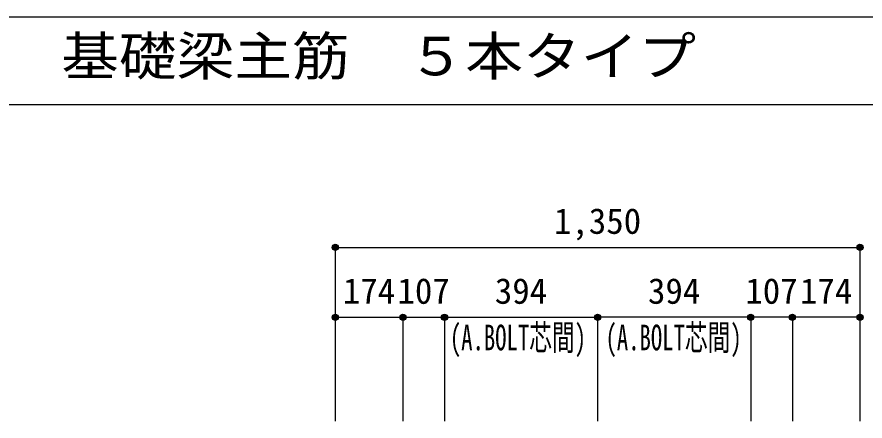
# Model space of a CAD drawing. Units: millimetres at full size, sheet at 1:30. Extents: x -5973 to 5954, y -4195 to 4201.
# Drawn here: x -942 to 1240, y 3161 to 4201 of the extents above; entities that cross this region are included whole.
import ezdxf
from ezdxf.enums import TextEntityAlignment as Align

# ---------------------------------------------------------------- set-up
doc = ezdxf.new("R2010")
doc.units = ezdxf.units.MM
doc.header["$LTSCALE"] = 30
doc.header["$PDMODE"] = 32
doc.header["$PDSIZE"] = 15
for name, color, linetype in [('0-7_文字', 4, 'Continuous'), ('0-D_寸法', 4, 'Continuous'), ('6-7_文字', 7, 'Continuous'), ('F-0_枠', 6, 'Continuous')]:
    doc.layers.add(name, color=color, linetype=linetype)
doc.styles.add('ＭＳ ゴシック', font='')
doc.styles.get('ＭＳ ゴシック').set_extended_font_data('MS Gothic')

msp = doc.modelspace()

# ---------------------------------------------------------------- linework, layer by layer
at = {"layer": '0-D_寸法'}
for p, q in [((-122.56, 3608.07), (-122.56, 3428.07)), ((-122.56, 3608.07), (-122.56, 3428.07)), ((-122.56, 3608.07), (1227.44, 3608.07)), ((-122.56, 3608.07), (1227.44, 3608.07)), ((1227.44, 3608.07), (1227.44, 3161.03)), ((-122.56, 3428.07), (51.44, 3428.07)), ((-122.56, 3428.07), (-122.56, 3161.03)), ((51.44, 3428.07), (51.44, 3161.03)), ((51.44, 3428.07), (158.44, 3428.07)), ((158.44, 3428.07), (158.44, 3161.03)), ((158.44, 3428.07), (552.44, 3428.07)), ((946.44, 3428.07), (552.44, 3428.07)), ((552.44, 3428.07), (552.44, 3161.03)), ((1053.44, 3428.07), (946.44, 3428.07)), ((946.44, 3428.07), (946.44, 3161.03)), ((1227.44, 3428.07), (1053.44, 3428.07)), ((1053.44, 3428.07), (1053.44, 3161.03)), ((1227.44, 3428.07), (1227.44, 3161.03))]:
    msp.add_line(p, q, dxfattribs=at)
for centre, radius in [((-122.56, 3608.07), 8), ((-122.56, 3608.07), 7.2), ((-122.56, 3608.07), 6.4), ((-122.56, 3608.07), 5.6), ((-122.56, 3608.07), 4.8), ((-122.56, 3608.07), 4), ((-122.56, 3608.07), 3.2), ((-122.56, 3608.07), 2.4), ((-122.56, 3608.07), 1.6), ((-122.56, 3608.07), 0.8), ((1227.44, 3608.07), 8), ((1227.44, 3608.07), 7.2), ((1227.44, 3608.07), 6.4), ((1227.44, 3608.07), 5.6), ((1227.44, 3608.07), 4.8), ((1227.44, 3608.07), 4), ((1227.44, 3608.07), 3.2), ((1227.44, 3608.07), 2.4), ((1227.44, 3608.07), 1.6), ((1227.44, 3608.07), 0.8), ((-122.56, 3428.07), 8), ((-122.56, 3428.07), 7.2), ((-122.56, 3428.07), 6.4), ((-122.56, 3428.07), 5.6), ((-122.56, 3428.07), 4.8), ((-122.56, 3428.07), 4), ((-122.56, 3428.07), 3.2), ((-122.56, 3428.07), 2.4), ((-122.56, 3428.07), 1.6), ((-122.56, 3428.07), 0.8), ((51.44, 3428.07), 8), ((51.44, 3428.07), 7.2), ((51.44, 3428.07), 6.4), ((51.44, 3428.07), 5.6), ((51.44, 3428.07), 4.8), ((51.44, 3428.07), 4), ((51.44, 3428.07), 3.2), ((51.44, 3428.07), 2.4), ((51.44, 3428.07), 1.6), ((51.44, 3428.07), 0.8), ((158.44, 3428.07), 8), ((158.44, 3428.07), 7.2), ((158.44, 3428.07), 6.4), ((158.44, 3428.07), 5.6), ((158.44, 3428.07), 4.8), ((158.44, 3428.07), 4), ((158.44, 3428.07), 3.2), ((158.44, 3428.07), 2.4), ((158.44, 3428.07), 1.6), ((158.44, 3428.07), 0.8), ((552.44, 3428.07), 8), ((552.44, 3428.07), 7.2), ((552.44, 3428.07), 6.4), ((552.44, 3428.07), 5.6), ((552.44, 3428.07), 4.8), ((552.44, 3428.07), 4), ((552.44, 3428.07), 3.2), ((552.44, 3428.07), 2.4), ((552.44, 3428.07), 1.6), ((552.44, 3428.07), 0.8), ((946.44, 3428.07), 8), ((946.44, 3428.07), 7.2), ((946.44, 3428.07), 6.4), ((946.44, 3428.07), 5.6), ((946.44, 3428.07), 4.8), ((946.44, 3428.07), 4), ((946.44, 3428.07), 3.2), ((946.44, 3428.07), 2.4), ((946.44, 3428.07), 1.6), ((946.44, 3428.07), 0.8), ((1053.44, 3428.07), 8), ((1053.44, 3428.07), 7.2), ((1053.44, 3428.07), 6.4), ((1053.44, 3428.07), 5.6), ((1053.44, 3428.07), 4.8), ((1053.44, 3428.07), 4), ((1053.44, 3428.07), 3.2), ((1053.44, 3428.07), 2.4), ((1053.44, 3428.07), 1.6), ((1053.44, 3428.07), 0.8), ((1227.44, 3428.07), 8), ((1227.44, 3428.07), 7.2), ((1227.44, 3428.07), 6.4), ((1227.44, 3428.07), 5.6), ((1227.44, 3428.07), 4.8), ((1227.44, 3428.07), 4), ((1227.44, 3428.07), 3.2), ((1227.44, 3428.07), 2.4), ((1227.44, 3428.07), 1.6), ((1227.44, 3428.07), 0.8)]:
    msp.add_circle(centre, radius, dxfattribs=at)
at = {"layer": '0-D_寸法', "color": 7}
for p in [(-122.56, 3608.07), (-122.56, 3608.07), (1227.44, 3608.07), (-122.56, 3428.07), (51.44, 3428.07), (158.44, 3428.07), (552.44, 3428.07), (946.44, 3428.07), (1053.44, 3428.07), (1227.44, 3428.07)]:
    msp.add_point(p, dxfattribs=at)
at = {"layer": 'F-0_枠'}
msp.add_line((-5972.88, 4201.15), (5954.1, 4201.15), dxfattribs=at)
at = {"layer": 'F-0_枠', "color": 2}
msp.add_line((-5972.88, 3976.15), (3723.6, 3976.15), dxfattribs=at)

# ---------------------------------------------------------------- texts
at = {"layer": '0-7_文字', "style": 'ＭＳ ゴシック', "width": 0.65}
for p in [(172.18, 3323.31), (572.7, 3323.31)]:
    msp.add_text('(A.BOLT芯間)', height=65.98, dxfattribs=at).set_placement(p, align=Align.BOTTOM_LEFT)
at = {"layer": '0-D_寸法', "style": 'ＭＳ ゴシック'}
for s, p in [('1,350', (439.94, 3623.07)), ('174', (-103.06, 3443.07)), ('107', (37.44, 3443.07)), ('394', (287.94, 3443.07)), ('394', (681.94, 3443.07)), ('107', (932.44, 3443.07)), ('174', (1072.94, 3443.07))]:
    msp.add_text(s, height=65.98, dxfattribs=at).set_placement(p, align=Align.BOTTOM_LEFT)
at = {"layer": '6-7_文字', "color": 2, "style": 'ＭＳ ゴシック', "width": 1.1}
msp.add_text('\u3000\u3000基礎梁主筋\u3000５本タイプ', height=98.97, dxfattribs=at).set_placement((-1124.64, 4021.15), align=Align.BOTTOM_LEFT)

doc.saveas('drawing.dxf')
